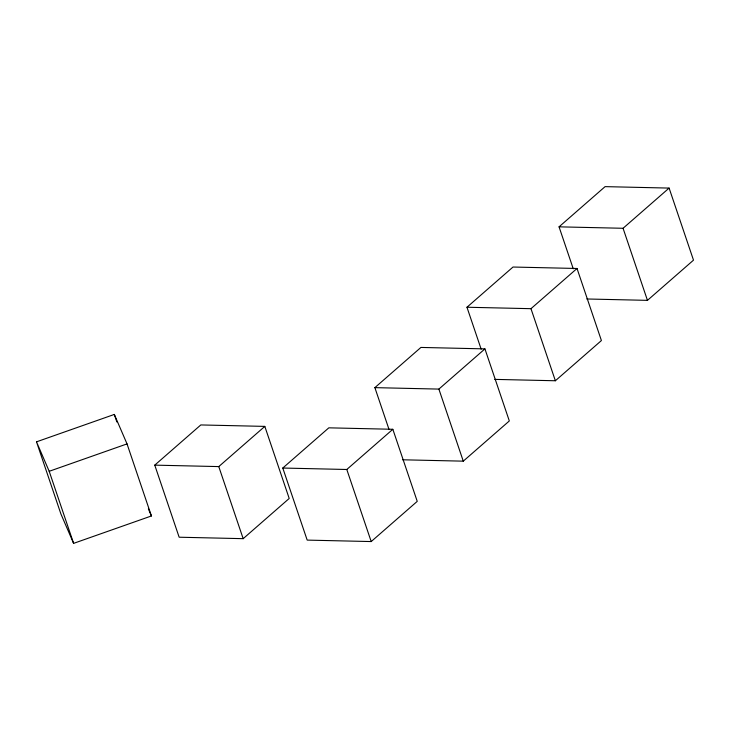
<?xml version="1.0" encoding="UTF-8"?>
<svg xmlns="http://www.w3.org/2000/svg" width="730" height="730" viewBox="0 0 730 730"><rect width="100%" height="100%" fill="white"/><g stroke="black" fill="none" stroke-linecap="round" stroke-linejoin="round"><path stroke-width="1.09" d="M154.76 465.138L200.805 424.942L264.817 426.393L289.208 498.462L243.172 538.667L179.151 537.216L154.76 465.138L218.772 466.589L264.817 426.393M282.784 468.039L328.829 427.835L392.84 429.286L417.241 501.364L371.196 541.56L307.184 540.109L282.784 468.039L346.796 469.49L392.84 429.286M389.072 429.587L374.873 387.639L420.918 347.434L484.93 348.885L509.321 420.954L463.276 461.159L402.641 459.791M481.161 349.186L466.963 307.239L513.008 267.034L577.019 268.485L601.411 340.554L555.366 380.759L494.721 379.381M573.251 268.786L559.052 226.838L605.088 186.634L669.109 188.084L693.5 260.154L647.455 300.358L586.811 298.981M374.873 387.639L438.885 389.09L484.93 348.885M466.963 307.239L530.975 308.68L577.019 268.485M559.052 226.838L623.064 228.28L669.109 188.084M36.5 441.842L114.318 414.439L127.029 443.895L151.42 515.964L73.602 543.366L60.891 513.92L36.5 441.842L49.202 471.297L73.602 543.366M49.202 471.297L127.029 443.895M148.354 508.856L151.42 515.964M623.064 228.28L647.455 300.358M530.975 308.68L555.366 380.759M438.885 389.09L463.276 461.159M346.796 469.49L371.196 541.56M218.772 466.589L243.172 538.667M114.318 414.439L116.873 421.967"/></g></svg>
